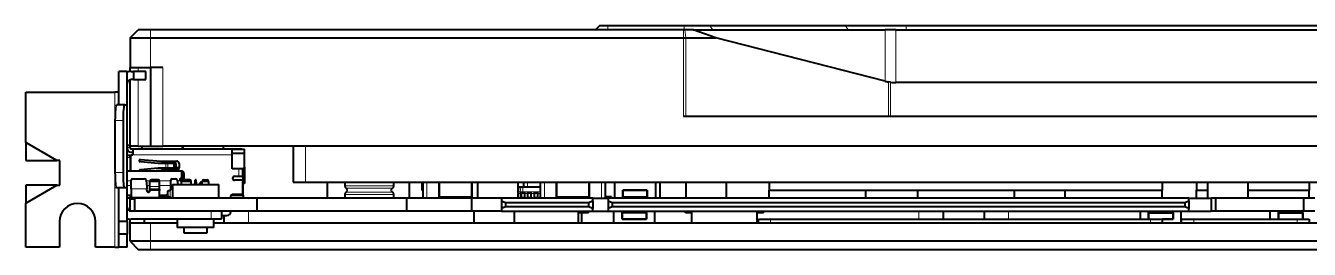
# Model space of a CAD drawing. Header units: millimetres. Extents: x 14 to 293, y 92 to 120.
# Drawn here: x 14 to 171.4, y 93 to 120.5 of the extents above; entities that cross this region are included whole.
import ezdxf

# ---------------------------------------------------------------- set-up
doc = ezdxf.new("R2010")
doc.units = ezdxf.units.MM
doc.header["$LTSCALE"] = 12.7
doc.layers.add('TANGENT_LINES', color=7, linetype='Continuous', lineweight=15)
doc.layers.add('Visible', color=7, linetype='Continuous', lineweight=40)

msp = doc.modelspace()

# ---------------------------------------------------------------- linework, layer by layer
at = {"layer": 'TANGENT_LINES'}
for p, q in [((29.25, 118.95), (29.25, 119.95)), ((85.33, 119.95), (85.33, 120.45)), ((94.63, 118.95), (94.63, 119.95)), ((94.68, 119.95), (94.68, 120.45)), ((94.88, 118.95), (94.78, 119.95)), ((98.22, 119.95), (97.86, 120.45)), ((114.82, 119.95), (114.47, 120.45)), ((119.33, 119.95), (119.33, 113.63)), ((120.65, 113.46), (120.65, 119.95)), ((121.9, 119.95), (121.9, 120.45)), ((29.25, 118.95), (29.25, 115.33)), ((94.63, 118.95), (94.63, 109.3)), ((94.88, 118.95), (94.88, 109.3)), ((27.75, 115.33), (27.75, 114.83)), ((30.75, 105.65), (30.75, 115.33)), ((26.45, 113.58), (26.38, 113.58)), ((27.75, 113.83), (27.75, 105.65)), ((119.73, 113.55), (119.73, 109.3)), ((119.98, 113.51), (119.98, 109.3)), ((24.88, 112.29), (24.88, 93.24)), ((25.94, 108.8), (24.94, 108.8)), ((26.78, 105.48), (26.38, 105.48)), ((48.25, 101.25), (48.25, 105.65)), ((26.78, 104.28), (26.38, 104.28)), ((26.88, 104.56), (26.88, 102.58)), ((27.08, 104.61), (39.27, 104.61)), ((39.47, 105.31), (39.47, 105.27)), ((25.94, 102.43), (24.94, 102.43)), ((31.13, 102.98), (31.13, 103.53)), ((31.4, 102.98), (31.4, 103.53)), ((32.06, 103.53), (32.06, 102.98)), ((40.07, 101.96), (40.07, 102.86)), ((26.38, 101.38), (26.88, 101.38)), ((26.88, 100.82), (26.38, 100.82)), ((28.73, 101.38), (29.19, 101.38)), ((29.18, 100.82), (28.78, 100.82)), ((30.37, 101.38), (31.73, 101.38)), ((31.73, 100.82), (30.38, 100.82)), ((32.55, 101.38), (33.06, 101.38)), ((33.01, 101.74), (33.01, 101.7)), ((33.37, 101.68), (33.17, 101.68)), ((34.72, 101.44), (34.87, 101.44)), ((34.87, 101.28), (34.72, 101.28)), ((34.72, 101.25), (34.87, 101.25)), ((40.77, 101.78), (40.6, 101.78)), ((59.08, 100.77), (53.08, 100.77)), ((63.14, 99.25), (63.14, 101.25)), ((75.5, 100.68), (75.5, 101.25)), ((77.55, 99.25), (77.55, 101.25)), ((84.55, 101.25), (84.55, 99.25)), ((26.38, 99.56), (26.78, 99.56)), ((28.81, 100.43), (26.88, 100.43)), ((30.38, 100.72), (29.18, 100.72)), ((30.38, 100.21), (29.18, 100.21)), ((30.38, 99.52), (30.38, 99.33)), ((30.67, 99.52), (30.67, 99.33)), ((30.71, 99.33), (30.71, 99.52)), ((30.86, 99.33), (30.86, 99.52)), ((31.02, 99.55), (31.35, 99.55)), ((31.55, 99.28), (31.35, 99.28)), ((31.65, 99.42), (31.65, 100.19)), ((31.94, 99.35), (31.73, 99.35)), ((53.08, 99.73), (59.08, 99.73)), ((53.23, 100.51), (58.93, 100.51)), ((58.93, 99.99), (53.23, 99.99)), ((74.46, 100.6), (74.34, 100.6)), ((74.34, 100.04), (74.39, 100.04)), ((74.39, 99.83), (74.34, 99.83)), ((74.34, 99.27), (74.46, 99.27)), ((74.46, 100.6), (74.39, 100.04)), ((74.39, 100.04), (74.59, 100.04)), ((74.46, 99.27), (74.39, 99.83)), ((74.59, 99.83), (74.39, 99.83)), ((74.66, 100.6), (74.46, 100.6)), ((74.46, 99.27), (74.66, 99.27)), ((74.66, 100.6), (74.59, 100.04)), ((74.59, 100.04), (74.93, 100.04)), ((74.66, 99.27), (74.59, 99.83)), ((74.74, 99.83), (74.59, 99.83)), ((74.93, 100.6), (74.66, 100.6)), ((74.66, 99.27), (74.74, 99.27)), ((74.76, 99.98), (74.76, 99.83)), ((75.09, 99.83), (74.76, 99.83)), ((74.76, 99.83), (74.76, 99.38)), ((75.09, 99.38), (74.76, 99.38)), ((74.76, 99.38), (74.76, 99.25)), ((74.93, 100.6), (74.93, 100.68)), ((77.05, 100.6), (74.93, 100.6)), ((74.93, 100.6), (74.93, 100.04)), ((74.93, 100.04), (77.05, 100.04)), ((74.93, 99.98), (74.93, 100.04)), ((75.09, 99.83), (75.09, 99.98)), ((75.09, 99.38), (75.09, 99.83)), ((75.09, 99.25), (75.09, 99.38)), ((75.54, 99.83), (75.11, 99.83)), ((75.11, 99.27), (75.54, 99.27)), ((75.56, 99.98), (75.56, 99.83)), ((75.89, 99.83), (75.56, 99.83)), ((75.56, 99.83), (75.56, 99.38)), ((75.89, 99.38), (75.56, 99.38)), ((75.56, 99.38), (75.56, 99.25)), ((75.89, 99.83), (75.89, 99.98)), ((75.89, 99.38), (75.89, 99.83)), ((75.89, 99.25), (75.89, 99.38)), ((76.34, 99.83), (75.91, 99.83)), ((75.91, 99.27), (76.34, 99.27)), ((76.36, 99.98), (76.36, 99.83)), ((76.69, 99.83), (76.36, 99.83)), ((76.36, 99.83), (76.36, 99.38)), ((76.69, 99.38), (76.36, 99.38)), ((76.36, 99.38), (76.36, 99.25)), ((76.69, 99.83), (76.69, 99.98)), ((76.69, 99.38), (76.69, 99.83)), ((76.69, 99.25), (76.69, 99.38)), ((77.05, 99.83), (76.71, 99.83)), ((76.71, 99.27), (77.05, 99.27)), ((36.68, 97.68), (36.68, 96.68)), ((41.28, 96.18), (41.28, 97.68)), ((123.47, 97.68), (123.47, 96.68)), ((134.47, 96.68), (134.47, 97.68)), ((29.25, 93.98), (29.25, 96.18)), ((105.3, 96.18), (105.3, 96.68)), ((151.86, 96.18), (151.86, 96.68)), ((157.19, 96.18), (157.19, 96.68)), ((169.85, 96.68), (169.85, 96.18)), ((29.25, 93.98), (29.25, 92.98))]:
    msp.add_line(p, q, dxfattribs=at)
for centre, major_axis, start_param, end_param in [((74.8, 99.93), (0, 0.6), 1.396263, 1.745329), ((74.53, 100.58), (0, 0.1), 0, 1.396263), ((74.53, 99.28), (0, 0.1), 1.745329, 1.875489), ((75.01, 99.93), (0, 0.6), 1.396263, 1.745329), ((74.73, 100.58), (0, 0.1), 0, 1.396263), ((74.73, 99.28), (0, 0.1), 1.745329, 1.875489)]:
    msp.add_ellipse(centre, major_axis=major_axis, ratio=0.707107, start_param=start_param, end_param=end_param, dxfattribs=at)
at = {"layer": 'TANGENT_LINES', "extrusion": (0, 0, -1)}
for centre, start_param, end_param in [((74.76, 99.82), 0, 1.570796), ((74.76, 99.37), 0, 1.570796), ((75.09, 99.82), 1.570796, 3.141593), ((75.09, 99.37), 1.570796, 3.141593), ((75.56, 99.82), 0, 1.570796), ((75.56, 99.37), 0, 1.570796), ((75.89, 99.82), 1.570796, 3.141593), ((75.89, 99.37), 1.570796, 3.141593), ((76.36, 99.82), 0, 1.570796), ((76.36, 99.37), 0, 1.570796), ((76.69, 99.82), 1.570796, 3.141593), ((76.69, 99.37), 1.570796, 3.141593)]:
    msp.add_ellipse(centre, major_axis=(-0.02, 0), ratio=0.214739, start_param=start_param, end_param=end_param, dxfattribs=at)
at = {"layer": 'Visible'}
for p, q in [((26.75, 118.95), (27.75, 119.95)), ((29.25, 119.95), (27.75, 119.95)), ((94.63, 119.95), (29.25, 119.95)), ((84.33, 120.45), (83.83, 119.95)), ((85.33, 120.45), (84.33, 120.45)), ((94.68, 120.45), (85.33, 120.45)), ((94.78, 119.95), (94.63, 119.95)), ((97.86, 120.45), (94.68, 120.45)), ((95.8, 119.95), (94.78, 119.95)), ((95.8, 119.95), (119.33, 119.95)), ((98.58, 118.95), (95.8, 119.95)), ((114.47, 120.45), (97.86, 120.45)), ((121.9, 120.45), (114.47, 120.45)), ((120.65, 119.95), (119.33, 119.95)), ((120.65, 119.95), (199.77, 119.95)), ((198.53, 120.45), (121.9, 120.45)), ((26.75, 118.95), (26.75, 115.33)), ((26.75, 118.95), (29.25, 118.95)), ((29.25, 118.95), (94.63, 118.95)), ((94.63, 118.95), (94.88, 118.95)), ((94.88, 118.95), (98.58, 118.95)), ((119.33, 113.63), (98.58, 118.95)), ((26.75, 114.83), (26.75, 115.33)), ((26.75, 115.33), (29.25, 115.33)), ((29.25, 115.33), (29.25, 105.65)), ((30.75, 115.33), (29.25, 115.33)), ((25.38, 110.71), (25.38, 114.83)), ((26.38, 114.83), (25.38, 114.83)), ((26.38, 110.71), (26.38, 114.83)), ((26.75, 105.78), (26.75, 113.82)), ((26.88, 114.83), (27.18, 114.83)), ((27.18, 113.83), (26.88, 113.83)), ((28.68, 114.83), (27.18, 114.83)), ((27.18, 114.83), (27.18, 113.83)), ((27.18, 113.83), (28.68, 113.83)), ((28.68, 113.83), (28.68, 114.83)), ((119.98, 113.51), (119.73, 113.55)), ((199.73, 113.46), (120.65, 113.46)), ((13.95, 112.29), (24.88, 112.29)), ((13.95, 106.11), (13.95, 112.29)), ((25.38, 112.29), (24.88, 112.29)), ((26.1, 110.71), (25.11, 110.71)), ((26.1, 110.71), (26.38, 110.71)), ((26.38, 100.52), (26.38, 110.71)), ((24.94, 102.43), (24.94, 108.8)), ((25.94, 102.43), (25.94, 108.8)), ((225.08, 109.3), (94.63, 109.3)), ((17.76, 103.91), (13.95, 106.11)), ((13.95, 106.11), (13.95, 103.91)), ((26.38, 105.78), (26.78, 105.78)), ((26.78, 105.48), (26.78, 105.78)), ((27.75, 105.65), (26.78, 105.65)), ((26.78, 105.48), (26.78, 105.41)), ((27.75, 105.65), (29.25, 105.65)), ((28.2, 105.65), (28.2, 105.31)), ((29.25, 105.65), (30.75, 105.65)), ((290.45, 105.65), (30.75, 105.65)), ((33.2, 105.31), (33.2, 105.65)), ((33.21, 105.65), (33.21, 105.31)), ((38.21, 105.31), (38.21, 105.65)), ((46.75, 105.65), (46.75, 101.25)), ((219.83, 105.65), (48.25, 105.65)), ((13.95, 103.91), (17.76, 103.91)), ((18.14, 103.91), (17.76, 103.91)), ((18.14, 100.86), (18.14, 103.91)), ((26.38, 105.13), (26.47, 105.13)), ((26.38, 104.56), (26.78, 104.56)), ((26.78, 104.56), (26.88, 104.56)), ((26.78, 104.28), (26.78, 104.56)), ((26.78, 104.28), (26.78, 102.58)), ((26.88, 105.31), (27.08, 105.31)), ((26.88, 104.91), (27.08, 104.91)), ((27.08, 104.56), (26.88, 104.56)), ((27.08, 105.31), (39.27, 105.31)), ((27.08, 105.31), (27.08, 104.61)), ((27.08, 104.56), (27.08, 104.61)), ((28.03, 104.03), (30.52, 103.83)), ((30.09, 105.31), (30.12, 105.37)), ((30.12, 105.37), (30.22, 105.31)), ((39.27, 105.31), (39.47, 105.31)), ((39.27, 104.61), (39.27, 105.31)), ((39.27, 105.27), (40.77, 105.27)), ((40.77, 104.77), (39.27, 104.77)), ((39.27, 102.86), (39.27, 104.61)), ((39.47, 105.31), (39.66, 105.31)), ((39.66, 105.31), (39.66, 105.27)), ((39.66, 105.31), (40.11, 105.31)), ((40.11, 105.31), (40.27, 105.31)), ((40.11, 105.31), (40.11, 105.27)), ((40.77, 104.77), (40.77, 105.27)), ((40.77, 103.06), (40.77, 104.77)), ((33.11, 102.58), (26.38, 102.58)), ((30.19, 103.53), (28.01, 103.73)), ((28.01, 102.78), (30.19, 102.98)), ((30.52, 102.68), (29.34, 102.58)), ((31.13, 103.53), (30.19, 103.53)), ((30.19, 102.98), (31.13, 102.98)), ((30.52, 103.83), (32.47, 103.83)), ((32.47, 102.68), (30.52, 102.68)), ((30.62, 102.72), (30.72, 102.82)), ((30.62, 102.72), (30.62, 102.68)), ((30.72, 102.82), (30.82, 102.92)), ((30.72, 102.82), (30.82, 102.72)), ((30.82, 102.92), (32.77, 102.92)), ((30.82, 102.72), (30.82, 102.68)), ((30.82, 102.72), (32.63, 102.72)), ((31.4, 103.53), (31.13, 103.53)), ((31.13, 102.98), (31.4, 102.98)), ((31.65, 102.98), (31.37, 102.92)), ((32.06, 103.53), (31.4, 103.53)), ((31.4, 102.98), (32.06, 102.98)), ((32.24, 103.53), (32.06, 103.53)), ((32.06, 102.98), (32.24, 102.98)), ((32.24, 102.98), (32.24, 103.53)), ((32.39, 103.53), (32.24, 103.53)), ((32.24, 102.98), (32.39, 102.98)), ((32.39, 102.98), (32.39, 103.53)), ((32.77, 102.98), (32.39, 102.98)), ((32.77, 103.53), (32.77, 102.98)), ((33.11, 101.84), (33.11, 102.58)), ((33.22, 102.35), (33.35, 102.4)), ((40.07, 102.86), (39.27, 102.86)), ((40.29, 102.86), (40.07, 102.86)), ((40.57, 102.86), (40.29, 102.86)), ((40.57, 102.86), (40.77, 103.06)), ((40.57, 101.96), (40.57, 102.86)), ((40.77, 103.06), (40.77, 101.98)), ((13.95, 100.86), (13.95, 98.66)), ((17.76, 100.86), (13.95, 100.86)), ((13.95, 98.66), (17.76, 100.86)), ((17.76, 100.86), (18.14, 100.86)), ((26.88, 100.43), (26.88, 101.46)), ((27.08, 101.66), (28.52, 101.66)), ((28.72, 101.48), (28.79, 100.62)), ((29.18, 100.72), (29.18, 101.31)), ((29.19, 101.36), (30.37, 101.36)), ((30.18, 101.51), (29.38, 101.51)), ((30.38, 100.72), (30.38, 101.31)), ((31.73, 100.36), (31.73, 101.46)), ((31.93, 101.66), (32.33, 101.66)), ((31.94, 100.96), (31.94, 99.25)), ((31.94, 100.96), (37.63, 100.96)), ((32.53, 101.49), (32.62, 100.96)), ((32.91, 101.5), (32.91, 101.65)), ((33.01, 101.7), (33.04, 101.7)), ((33.07, 101.4), (33.01, 101.4)), ((33.05, 101.36), (34.24, 101.36)), ((33.05, 100.96), (33.05, 101.31)), ((33.11, 101.79), (33.11, 101.84)), ((33.17, 102.18), (33.23, 102.24)), ((33.17, 101.68), (33.17, 102.18)), ((33.17, 101.5), (33.17, 101.68)), ((33.23, 102.24), (33.23, 102.28)), ((34.05, 101.51), (33.25, 101.51)), ((33.37, 101.68), (33.37, 102.28)), ((33.37, 101.51), (33.37, 101.68)), ((34.25, 100.96), (34.25, 101.31)), ((34.87, 101.52), (34.72, 101.52)), ((34.72, 101.44), (34.72, 101.52)), ((34.72, 101.28), (34.72, 101.44)), ((34.72, 101.28), (34.72, 101.25)), ((34.72, 100.96), (34.72, 101.25)), ((34.87, 101.44), (34.87, 101.52)), ((34.87, 101.28), (34.87, 101.44)), ((34.87, 101.25), (34.87, 101.28)), ((34.87, 101.25), (34.87, 100.96)), ((35.26, 100.96), (35.26, 101)), ((35.38, 101.13), (35.38, 100.96)), ((35.42, 100.96), (35.42, 101.24)), ((35.6, 100.96), (35.6, 101.31)), ((35.61, 101.36), (36.36, 101.36)), ((35.8, 101.51), (36.16, 101.51)), ((36.36, 101.31), (36.36, 100.96)), ((37.63, 99.25), (37.63, 100.96)), ((39.57, 101.96), (40.07, 101.96)), ((40.47, 101.46), (39.57, 101.46)), ((40.07, 101.96), (40.57, 101.96)), ((40.62, 101.76), (40.42, 101.96)), ((40.77, 101.98), (40.57, 101.98)), ((40.57, 99.75), (40.57, 101.36)), ((40.62, 99.63), (40.62, 101.76)), ((40.77, 101.08), (40.62, 101.08)), ((40.77, 101.98), (40.77, 101.78)), ((40.77, 101.78), (40.77, 101.08)), ((46.75, 101.25), (48.25, 101.25)), ((48.25, 101.25), (219.83, 101.25)), ((50.92, 101.25), (50.92, 99.25)), ((53.08, 101.25), (53.08, 100.77)), ((59.08, 100.77), (59.08, 101.25)), ((60.97, 101.25), (60.97, 99.25)), ((62.52, 101.25), (62.52, 100.25)), ((62.64, 101.25), (62.64, 99.25)), ((64.64, 99.45), (64.64, 101.25)), ((64.64, 101.25), (64.64, 99.45)), ((68.64, 101.25), (68.64, 99.45)), ((68.64, 99.45), (68.64, 101.25)), ((69.34, 101.25), (69.34, 99.25)), ((74.34, 99.25), (74.34, 101.25)), ((75, 101.25), (75, 100.68)), ((77.05, 101.25), (77.05, 99.25)), ((79.05, 99.45), (79.05, 101.25)), ((79.05, 101.25), (79.05, 99.45)), ((83.05, 101.25), (83.05, 99.45)), ((83.05, 99.45), (83.05, 101.25)), ((85.05, 99.25), (85.05, 101.25)), ((86.16, 101.25), (86.16, 99.25)), ((91.16, 101.25), (91.16, 99.25)), ((91.7, 101.25), (91.7, 99.25)), ((94.9, 101.25), (94.9, 99.25)), ((99.9, 99.25), (99.9, 101.25)), ((105.1, 101.25), (105.1, 100.25)), ((153.29, 101.25), (153.29, 100.25)), ((157.53, 101.25), (157.53, 100.25)), ((158.87, 101.25), (158.87, 99.25)), ((163.87, 99.25), (163.87, 101.25)), ((171.33, 101.25), (171.33, 100.25)), ((26.1, 100.52), (25.11, 100.52)), ((25.38, 96.41), (25.38, 100.52)), ((26.38, 100.52), (26.1, 100.52)), ((26.38, 96.41), (26.38, 100.52)), ((26.38, 99.62), (26.88, 99.62)), ((26.78, 99.28), (26.38, 99.28)), ((26.75, 99.18), (27.28, 99.18)), ((26.75, 97.7), (26.75, 99.18)), ((26.78, 99.62), (26.78, 99.56)), ((26.88, 99.58), (26.78, 99.58)), ((26.78, 99.56), (26.78, 99.28)), ((26.88, 100.43), (26.88, 99.33)), ((30.38, 99.33), (26.88, 99.33)), ((42.28, 99.25), (27.28, 99.25)), ((27.28, 99.25), (27.28, 97.68)), ((27.93, 99.25), (27.93, 99.33)), ((28.37, 99.25), (28.37, 99.33)), ((28.79, 100.62), (28.81, 100.42)), ((28.83, 100.14), (28.83, 100.2)), ((29.18, 100.37), (29.18, 100.72)), ((29.18, 100.37), (30.38, 100.37)), ((29.18, 100.21), (29.18, 100.37)), ((29.18, 100.21), (29.18, 100.16)), ((30.38, 100.37), (30.38, 100.72)), ((30.38, 100.37), (30.38, 100.21)), ((30.38, 99.33), (30.38, 100.21)), ((30.38, 99.62), (31.35, 99.62)), ((30.38, 99.52), (30.38, 99.52)), ((30.67, 99.52), (30.38, 99.52)), ((30.67, 99.33), (30.38, 99.33)), ((30.38, 99.33), (30.38, 99.33)), ((30.71, 99.52), (30.67, 99.52)), ((30.71, 99.33), (30.67, 99.33)), ((30.86, 99.52), (30.71, 99.52)), ((30.86, 99.33), (30.71, 99.33)), ((31.35, 99.52), (30.86, 99.52)), ((31.35, 99.33), (30.86, 99.33)), ((31.08, 99.62), (31.08, 99.59)), ((31.08, 99.33), (31.08, 99.25)), ((31.34, 99.62), (31.22, 99.62)), ((31.35, 100.09), (31.35, 99.43)), ((31.35, 99.43), (31.35, 99.43)), ((31.35, 99.43), (31.57, 99.43)), ((31.47, 99.43), (31.35, 99.43)), ((31.35, 99.28), (31.35, 99.43)), ((31.35, 99.25), (31.35, 99.28)), ((31.55, 99.43), (31.47, 99.43)), ((31.65, 100.2), (31.55, 100.18)), ((31.55, 99.43), (31.55, 99.43)), ((31.55, 99.43), (31.55, 99.28)), ((31.72, 99.33), (31.55, 99.33)), ((31.55, 99.28), (31.55, 99.25)), ((31.7, 99.25), (31.71, 99.29)), ((39.11, 99.25), (39.11, 99.55)), ((39.13, 99.63), (40.62, 99.63)), ((39.31, 99.75), (40.57, 99.75)), ((40.62, 99.63), (40.62, 99.25)), ((40.62, 99.37), (41.27, 99.28)), ((41.27, 99.28), (41.27, 99.25)), ((42.28, 99.25), (42.28, 97.68)), ((60.63, 99.25), (42.28, 99.25)), ((53.08, 99.73), (53.08, 99.25)), ((59.08, 99.25), (59.08, 99.73)), ((60.63, 99.25), (60.63, 97.68)), ((68.63, 99.25), (60.63, 99.25)), ((62.52, 100.25), (62.64, 100.25)), ((64.64, 99.45), (64.64, 99.25)), ((64.64, 99.45), (68.64, 99.45)), ((68.63, 99.25), (68.63, 97.68)), ((72.28, 99.25), (68.63, 99.25)), ((68.64, 99.45), (68.64, 99.25)), ((72.28, 99.25), (72.28, 98.93)), ((83.48, 99.25), (72.28, 99.25)), ((74.34, 100.6), (74.34, 100.57)), ((74.34, 99.27), (74.34, 99.29)), ((74.44, 100.68), (74.53, 100.68)), ((74.53, 100.68), (74.73, 100.68)), ((74.73, 100.68), (74.93, 100.68)), ((74.74, 99.82), (74.74, 99.96)), ((74.74, 99.37), (74.74, 99.82)), ((74.74, 99.25), (74.74, 99.37)), ((75.09, 99.98), (74.76, 99.98)), ((74.93, 100.68), (77.05, 100.68)), ((75.11, 99.96), (75.11, 99.82)), ((75.11, 99.82), (75.11, 99.37)), ((75.11, 99.37), (75.11, 99.25)), ((75.54, 99.82), (75.54, 99.96)), ((75.54, 99.37), (75.54, 99.82)), ((75.54, 99.25), (75.54, 99.37)), ((75.89, 99.98), (75.56, 99.98)), ((75.91, 99.96), (75.91, 99.82)), ((75.91, 99.82), (75.91, 99.37)), ((75.91, 99.37), (75.91, 99.25)), ((76.34, 99.82), (76.34, 99.96)), ((76.34, 99.37), (76.34, 99.82)), ((76.34, 99.25), (76.34, 99.37)), ((76.69, 99.98), (76.36, 99.98)), ((76.71, 99.96), (76.71, 99.82)), ((76.71, 99.82), (76.71, 99.37)), ((76.71, 99.37), (76.71, 99.25)), ((79.05, 99.45), (79.05, 99.25)), ((79.05, 99.45), (83.05, 99.45)), ((83.05, 99.45), (83.05, 99.25)), ((83.48, 98.93), (83.48, 99.25)), ((83.48, 99.25), (85.38, 99.25)), ((85.8, 99.45), (85.05, 99.45)), ((156.58, 99.25), (85.38, 99.25)), ((85.38, 99.25), (85.38, 98.93)), ((85.8, 99.45), (85.8, 99.25)), ((87.16, 100.25), (90.16, 100.25)), ((87.16, 99.45), (87.16, 100.25)), ((90.16, 100.25), (87.16, 100.25)), ((87.16, 100.25), (87.16, 99.45)), ((87.16, 99.45), (87.16, 99.25)), ((87.16, 99.45), (90.16, 99.45)), ((90.16, 100.25), (90.16, 99.45)), ((90.16, 99.45), (90.16, 100.25)), ((90.16, 99.45), (90.16, 99.25)), ((105.1, 99.25), (105.1, 100.25)), ((105.1, 100.25), (116.96, 100.25)), ((105.1, 100.25), (153.29, 100.25)), ((116.96, 99.25), (116.96, 100.25)), ((123.33, 100.25), (135.19, 100.25)), ((123.33, 99.25), (123.33, 100.25)), ((135.19, 99.25), (135.19, 100.25)), ((141.43, 100.25), (153.29, 100.25)), ((141.43, 99.25), (141.43, 100.25)), ((153.29, 99.25), (153.29, 100.25)), ((156.58, 98.93), (156.58, 99.25)), ((156.58, 99.25), (159.33, 99.25)), ((157.53, 99.25), (157.53, 100.25)), ((157.53, 100.25), (158.87, 100.25)), ((157.53, 100.25), (158.87, 100.25)), ((159.33, 99.25), (159.33, 97.68)), ((159.83, 99.25), (159.33, 99.25)), ((170.63, 99.25), (159.83, 99.25)), ((159.83, 99.25), (159.83, 97.68)), ((163.87, 100.25), (171.33, 100.25)), ((163.87, 100.25), (171.33, 100.25)), ((172.03, 99.25), (170.63, 99.25)), ((170.63, 99.25), (170.63, 97.68)), ((171.33, 99.25), (171.33, 100.25)), ((13.95, 93.24), (13.95, 98.66)), ((27.28, 97.68), (26.88, 97.68)), ((42.28, 97.68), (27.28, 97.68)), ((37.95, 97.68), (37.95, 96.68)), ((39.11, 97.63), (39.11, 97.68)), ((60.63, 97.68), (42.28, 97.68)), ((68.63, 97.68), (60.63, 97.68)), ((72.28, 97.68), (68.63, 97.68)), ((68.9, 97.68), (68.9, 96.18)), ((72.28, 98.93), (72.28, 98.01)), ((72.28, 98.93), (72.78, 98.74)), ((72.78, 98.19), (72.28, 98.01)), ((72.28, 98.01), (72.28, 97.68)), ((72.28, 97.68), (83.48, 97.68)), ((72.78, 98.74), (72.78, 98.19)), ((72.78, 98.74), (82.98, 98.74)), ((82.98, 98.19), (72.78, 98.19)), ((73.9, 96.18), (73.9, 97.68)), ((81.72, 96.18), (81.72, 97.68)), ((82.52, 97.48), (82.52, 97.68)), ((82.95, 97.48), (82.95, 97.68)), ((82.98, 98.74), (83.48, 98.93)), ((82.98, 98.74), (82.98, 98.19)), ((83.48, 98.01), (82.98, 98.19)), ((83.48, 98.93), (83.48, 98.01)), ((83.48, 97.68), (83.48, 98.01)), ((83.48, 97.68), (85.38, 97.68)), ((85.38, 98.93), (85.38, 98.01)), ((85.38, 98.93), (85.88, 98.74)), ((85.88, 98.19), (85.38, 98.01)), ((85.38, 98.01), (85.38, 97.68)), ((85.38, 97.68), (156.58, 97.68)), ((85.88, 98.74), (85.88, 98.19)), ((85.88, 98.74), (156.08, 98.74)), ((156.08, 98.19), (85.88, 98.19)), ((86.08, 96.18), (86.08, 97.68)), ((87.08, 97.48), (87.08, 97.68)), ((90.08, 97.48), (90.08, 97.68)), ((91.08, 96.18), (91.08, 97.68)), ((94.84, 97.48), (94.84, 97.68)), ((95.64, 96.18), (95.64, 97.68)), ((103.64, 96.18), (103.64, 97.68)), ((104.44, 97.48), (104.44, 97.68)), ((126.47, 97.68), (126.47, 96.68)), ((131.47, 97.68), (131.47, 96.68)), ((150.64, 96.68), (150.64, 97.68)), ((151.64, 97.48), (151.64, 97.68)), ((154.64, 97.48), (154.64, 97.68)), ((155.64, 96.18), (155.64, 97.68)), ((156.08, 98.74), (156.58, 98.93)), ((156.08, 98.74), (156.08, 98.19)), ((156.58, 98.01), (156.08, 98.19)), ((156.58, 98.93), (156.58, 98.01)), ((156.58, 97.68), (156.58, 98.01)), ((156.58, 97.68), (159.33, 97.68)), ((159.83, 97.68), (159.33, 97.68)), ((170.63, 97.68), (159.83, 97.68)), ((166.56, 96.68), (166.56, 97.68)), ((167.56, 97.48), (167.56, 97.68)), ((170.56, 97.48), (170.56, 97.68)), ((172.03, 97.68), (170.63, 97.68)), ((18.09, 96.41), (18.09, 93.24)), ((22.51, 93.24), (22.51, 96.41)), ((25.38, 94.83), (25.38, 96.41)), ((26.38, 96.41), (25.38, 96.41)), ((26.38, 96.41), (26.38, 94.83)), ((26.75, 96.18), (26.75, 96.69)), ((26.75, 93.98), (26.75, 96.18)), ((29.25, 96.18), (26.75, 96.18)), ((36.68, 96.68), (26.88, 96.68)), ((28.46, 96.68), (28.46, 96.18)), ((32.54, 96.18), (29.25, 96.18)), ((32.54, 96.68), (32.54, 95.68)), ((37.95, 96.68), (36.68, 96.68)), ((37.02, 95.68), (37.02, 96.68)), ((290.45, 96.18), (37.02, 96.18)), ((38.11, 97.13), (38.61, 97.13)), ((38.28, 96.18), (38.28, 97.13)), ((82.52, 97.48), (81.72, 97.48)), ((82.15, 96.18), (82.15, 97.48)), ((82.95, 97.48), (82.52, 97.48)), ((87.08, 96.68), (87.08, 97.48)), ((90.08, 97.48), (87.08, 97.48)), ((87.08, 97.48), (87.08, 96.68)), ((90.08, 96.68), (87.08, 96.68)), ((87.08, 96.68), (90.08, 96.68)), ((90.08, 97.48), (90.08, 96.68)), ((90.08, 96.68), (90.08, 97.48)), ((95.64, 97.48), (94.84, 97.48)), ((104.44, 97.48), (103.64, 97.48)), ((103.8, 96.18), (103.8, 96.68)), ((103.8, 96.68), (105.3, 96.68)), ((105.3, 96.68), (151.86, 96.68)), ((151.64, 97.48), (151.64, 96.68)), ((151.64, 96.68), (151.64, 97.48)), ((151.64, 97.48), (154.64, 97.48)), ((151.86, 96.68), (153.36, 96.68)), ((153.36, 96.68), (154.64, 96.68)), ((154.64, 96.68), (153.36, 96.68)), ((153.36, 96.18), (153.36, 96.68)), ((154.64, 96.68), (154.64, 97.48)), ((154.64, 97.48), (154.64, 96.68)), ((155.69, 96.18), (155.69, 96.68)), ((155.69, 96.68), (157.19, 96.68)), ((157.19, 96.68), (169.85, 96.68)), ((167.56, 97.48), (167.56, 96.68)), ((167.56, 97.48), (170.56, 97.48)), ((167.56, 96.68), (167.56, 97.48)), ((169.85, 96.68), (171.35, 96.68)), ((170.56, 96.68), (170.56, 97.48)), ((170.56, 97.48), (170.56, 96.68)), ((171.35, 96.68), (171.35, 96.18)), ((26.38, 94.83), (25.38, 94.83)), ((25.38, 93.24), (25.38, 94.83)), ((26.38, 93.24), (26.38, 94.83)), ((37.02, 95.68), (32.54, 95.68)), ((33.36, 95.68), (33.36, 95.01)), ((33.36, 95.01), (36.2, 95.01)), ((36.2, 95.01), (36.2, 95.68)), ((18.09, 93.24), (13.95, 93.24)), ((24.88, 93.24), (22.51, 93.24)), ((24.88, 93.24), (25.38, 93.24)), ((26.38, 93.24), (25.38, 93.24)), ((26.75, 93.98), (27.75, 92.98)), ((29.25, 93.98), (26.75, 93.98)), ((27.75, 92.98), (29.25, 92.98)), ((290.45, 93.98), (29.25, 93.98)), ((29.25, 92.98), (290.45, 92.98))]:
    msp.add_line(p, q, dxfattribs=at)
for centre, radius, start, end in [((26.88, 113.33), 1.5, 90, 109.4712), ((26.88, 113.33), 0.5, 150, 180), ((26.88, 113.33), 0.5, 90, 150), ((26.88, 105.41), 0.5, 180, 270), ((26.88, 105.41), 0.1, 180, 270), ((28.02, 103.88), 0.15, 85.4151, 264.7507), ((40.27, 104.81), 0.5, 66.9261, 90), ((28.02, 102.63), 0.15, 95.2493, 197.4576), ((29.23, 102.38), 0.25, 54.3812, 126.8699), ((32.47, 103.53), 0.3, 0, 90), ((32.47, 102.98), 0.3, 270, 0), ((33.07, 102.28), 0.3, 23.4836, 82.2327), ((33.07, 102.28), 0.3, 77.2875, 82.3377), ((33.18, 102.3), 0.13, 106.6754, 124.9328), ((33.07, 102.28), 0.16, 360, 23.4836), ((33.07, 102.28), 0.3, 23.4836, 35.0358), ((33.07, 102.28), 0.3, 0, 23.4836), ((27.08, 101.46), 0.2, 90, 180), ((28.52, 101.46), 0.2, 5, 90), ((29.38, 101.31), 0.2, 165.5225, 180), ((29.38, 101.31), 0.2, 90, 165.5225), ((30.18, 101.31), 0.2, 14.4775, 90), ((30.18, 101.31), 0.2, 0, 14.4775), ((31.93, 101.46), 0.2, 90, 180), ((32.33, 101.46), 0.2, 9.1361, 90), ((33.01, 101.5), 0.1, 180, 270), ((33.25, 101.31), 0.2, 90, 165.5225), ((33.25, 101.31), 0.2, 165.5225, 180), ((34.05, 101.31), 0.2, 14.4775, 90), ((34.05, 101.31), 0.2, 0, 14.4775), ((35.51, 101), 0.25, 68.1153, 180), ((35.08, 101.13), 0.3, 0, 14.8873), ((35.8, 101.31), 0.2, 165.5225, 180), ((35.8, 101.31), 0.2, 90, 165.5225), ((36.16, 101.31), 0.2, 14.4775, 90), ((36.16, 101.31), 0.2, 0, 14.4775), ((39.57, 101.71), 0.25, 90, 270), ((40.47, 101.36), 0.1, 0, 90), ((53.38, 100.77), 0.3, 180, 240), ((58.78, 100.77), 0.3, 300, 0), ((30.96, 99.62), 0.1, 270, 311.4092), ((31.22, 99.32), 0.3, 90, 131.4092), ((31.53, 100.36), 0.2, 306.8699, 360), ((31.6, 99.28), 0.15, 27.8679, 70.1202), ((39.31, 99.55), 0.2, 90, 180), ((53.38, 99.73), 0.3, 120, 180), ((53.08, 100.25), 0.3, 300, 60), ((59.08, 100.25), 0.3, 120, 240), ((58.78, 99.73), 0.3, 0, 60), ((74.44, 100.58), 0.1, 90, 170), ((74.44, 99.28), 0.1, 190, 197.4576), ((74.76, 99.96), 0.02, 90, 180), ((75.09, 99.96), 0.02, 0, 90), ((75.56, 99.96), 0.02, 90, 180), ((75.89, 99.96), 0.02, 0, 90), ((76.36, 99.96), 0.02, 90, 180), ((76.69, 99.96), 0.02, 0, 90), ((20.3, 96.41), 2.21, 0, 180), ((26.88, 98.18), 0.5, 180, 270), ((38.61, 97.63), 0.5, 270, 0), ((26.88, 98.18), 1.5, 250.5288, 270), ((38.11, 97.63), 0.5, 251.3371, 270)]:
    msp.add_arc(centre, radius, start, end, dxfattribs=at)
for centre, major_axis, ratio, start_param, end_param in [((120.65, 118.69), (1.55, 4.99), 0.952731, 9.472708, 9.55406), ((120.65, 118.66), (0, 5.2), 0.961262, 3.005814, 3.141593)]:
    msp.add_ellipse(centre, major_axis=major_axis, ratio=ratio, start_param=start_param, end_param=end_param, dxfattribs=at)
at = {"layer": 'Visible', "extrusion": (0, 0, -1)}
for centre, major_axis, ratio, start_param, end_param in [((25.11, 108.8), (0, -1.91), 0.087156, 1.570796, 3.141593), ((26.1, 108.8), (0, -1.91), 0.087156, 1.570796, 3.141593), ((25.11, 102.43), (0, -1.91), 0.087156, 0, 1.570796), ((26.1, 102.43), (0, -1.91), 0.087156, 0, 1.570796), ((28.82, 100.42), (0.075, -0.9), 0.010662, 7.600421, 7.854984), ((28.82, 100.43), (-0.09, 1.1), 0.010662, 10.735549, 10.993225), ((31.71, 99.35), (0.032, 0.2), 0.049073, 7.841503, 8.369718), ((31.71, 99.35), (-0.064, -0.4), 0.049073, 4.71284, 4.957207)]:
    msp.add_ellipse(centre, major_axis=major_axis, ratio=ratio, start_param=start_param, end_param=end_param, dxfattribs=at)
at = {"layer": 'Visible'}
for points, knots in [([(33.15, 102.43), (33.16, 102.42), (33.18, 102.41), (33.19, 102.39), (33.2, 102.38), (33.2, 102.38), (33.21, 102.37), (33.21, 102.36), (33.22, 102.35)], [-0.01324329, -0.01324329, -0.01324329, -0.01324329, -0.00662258, -0.00662258, -0.00447161, -0.00447161, -0.00447161, -0.000001, -0.000001, -0.000001, -0.000001]), ([(32.91, 101.65), (32.91, 101.66), (32.91, 101.68), (32.93, 101.71), (32.96, 101.73), (32.99, 101.74), (33, 101.74), (33.01, 101.74)], [0, 0, 0, 0, 0.206385, 0.412859, 0.62037, 0.829257, 1, 1, 1, 1]), ([(32.91, 101.6), (32.91, 101.61), (32.91, 101.63), (32.93, 101.66), (32.96, 101.68), (32.97, 101.69), (32.98, 101.69)], [0, 0, 0, 0, 0.254462, 0.508888, 0.764632, 1, 1, 1, 1]), ([(32.98, 101.69), (32.98, 101.69), (32.99, 101.69), (33, 101.7), (33.01, 101.7)], [0, 0, 0, 0, 0.332846, 1, 1, 1, 1]), ([(33.01, 101.74), (33.02, 101.75), (33.04, 101.75), (33.07, 101.76), (33.1, 101.79), (33.11, 101.82), (33.11, 101.83), (33.11, 101.84)], [0, 0, 0, 0, 0.21052, 0.419967, 0.627384, 0.832404, 1, 1, 1, 1]), ([(33.04, 101.7), (33.04, 101.7), (33.04, 101.7), (33.08, 101.72), (33.1, 101.74), (33.11, 101.77), (33.11, 101.78), (33.11, 101.79)], [0, 0, 0, 0, 0.100111, 0.338979, 0.57525, 0.808391, 1, 1, 1, 1]), ([(29.18, 100.21), (29.16, 100.19), (29.13, 100.14), (29.1, 100.1), (29.06, 100.07), (29.03, 100.06), (29.01, 100.05), (28.99, 100.05), (28.96, 100.06), (28.9, 100.11), (28.85, 100.17), (28.83, 100.2)], [0, 0, 0, 0, 0.145401, 0.264047, 0.377658, 0.459492, 0.530417, 0.601573, 0.691204, 0.831926, 1, 1, 1, 1]), ([(29.18, 100.16), (29.17, 100.14), (29.14, 100.09), (29.09, 100.03), (29.06, 99.99), (29.03, 99.98), (29.02, 99.97), (29, 99.97), (28.98, 99.98), (28.94, 99.99), (28.86, 100.1), (28.84, 100.13), (28.83, 100.14)], [0, 0, 0, 0, 0.133772, 0.268741, 0.369082, 0.441548, 0.502756, 0.564771, 0.633112, 0.724187, 0.895251, 1, 1, 1, 1]), ([(31.45, 100.16), (31.42, 100.15), (31.38, 100.13), (31.35, 100.1), (31.35, 100.1), (31.35, 100.09)], [0, 0, 0, 0, 0.500154, 0.846387, 1, 1, 1, 1]), ([(31.54, 100.18), (31.52, 100.17), (31.48, 100.16), (31.46, 100.15), (31.45, 100.15)], [0, 0, 0, 0, 0.612538, 1, 1, 1, 1]), ([(31.65, 100.19), (31.62, 100.19), (31.57, 100.18), (31.55, 100.18), (31.54, 100.18)], [0, 0, 0, 0, 0.650044, 1, 1, 1, 1]), ([(31.57, 99.43), (31.61, 99.43), (31.64, 99.42), (31.65, 99.42), (31.65, 99.42)], [0, 0, 0, 0, 0.937099, 1, 1, 1, 1])]:
    msp.add_open_spline(points, degree=3, knots=knots, dxfattribs=at)

doc.saveas('drawing.dxf')
